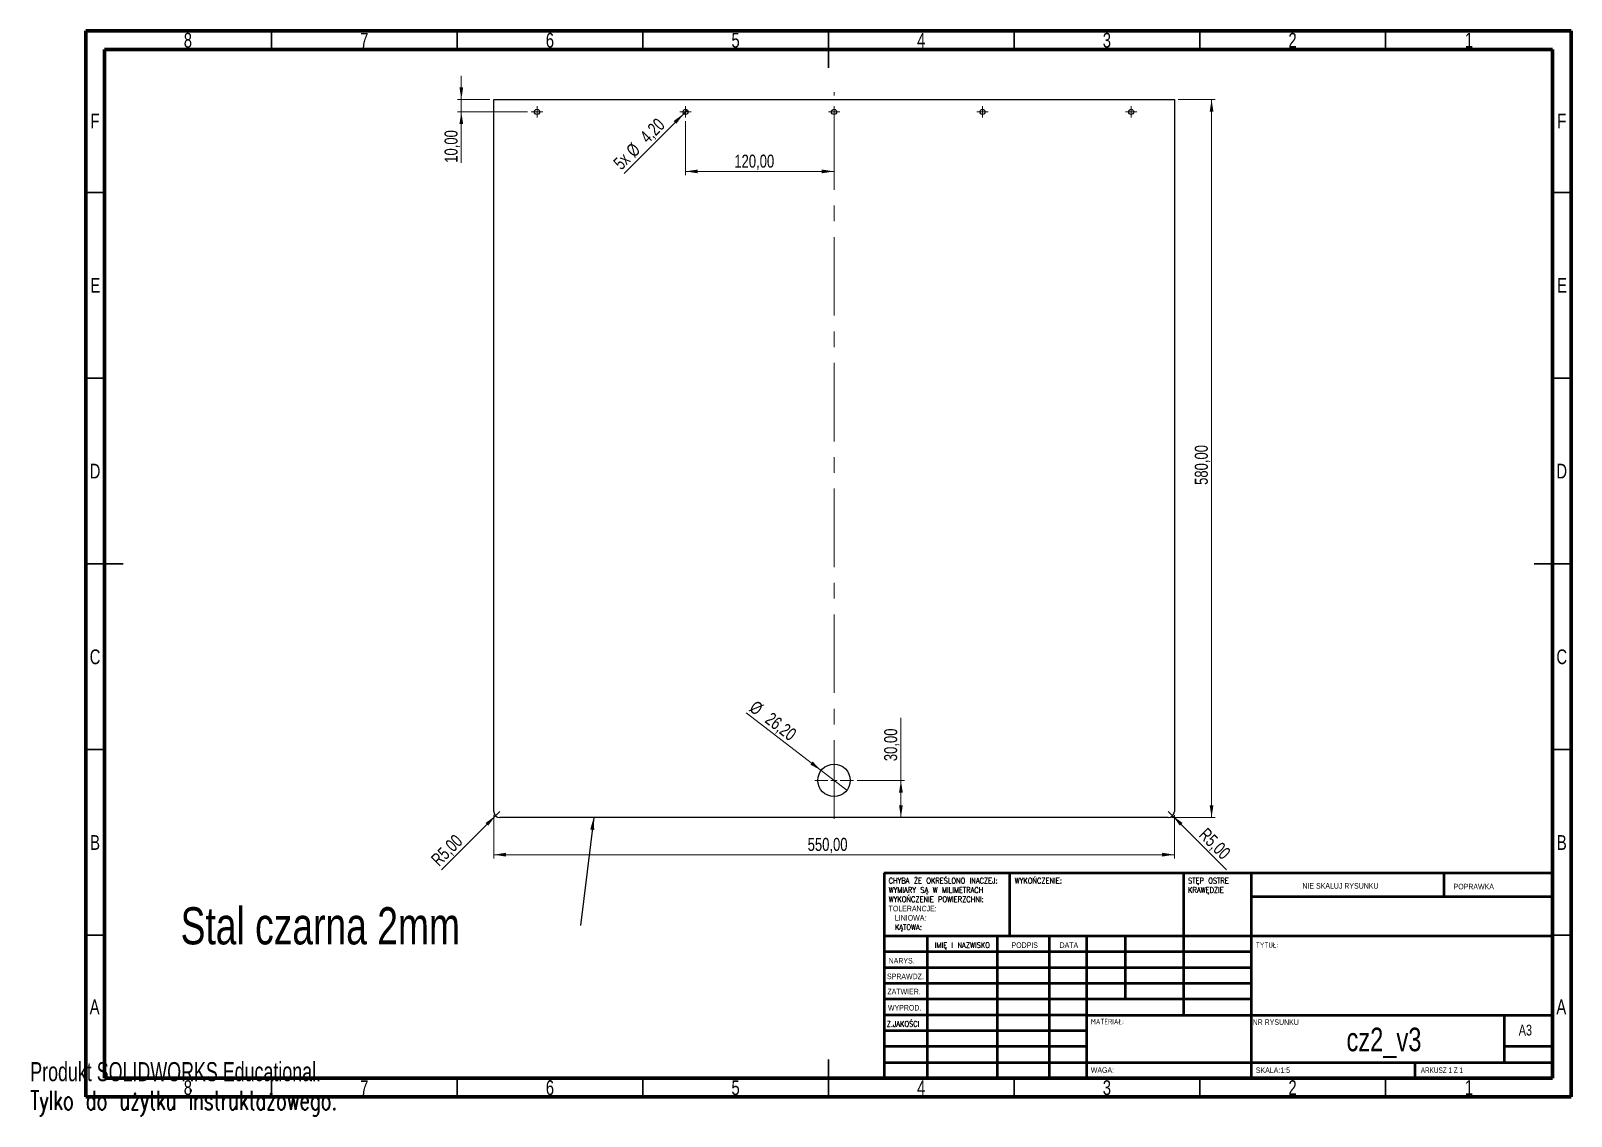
# Model space of a CAD drawing. Header units: millimetres. Extents: x 0 to 415, y 0 to 292.
import ezdxf

# ---------------------------------------------------------------- set-up
doc = ezdxf.new("R2010")
doc.units = ezdxf.units.MM
doc.linetypes.add('CENTERX2', pattern=[20.32, 12.7, -2.54, 2.54, -2.54])
doc.styles.add('SLDTEXTSTYLE0', font='TXT', dxfattribs={"width": 0.75})
doc.styles.add('SLDTEXTSTYLE1', font='TXT', dxfattribs={"width": 0.75, "bigfont": 'bigfont'})
doc.styles.add('SLDTEXTSTYLE2', font='TXT', dxfattribs={"width": 0.6875})
doc.styles.add('SLDTEXTSTYLE3', font='TXT', dxfattribs={"width": 0.7})
doc.styles.add('SLDTEXTSTYLE4', font='TXT', dxfattribs={"width": 0.7, "bigfont": 'bigfont'})
doc.dimstyles.new('SLDDIMSTYLE0', dxfattribs={"dimtxt": 3.5, "dimasz": 3.302, "dimexe": 0, "dimexo": 0.0625, "dimgap": 0.875, "dimtad": 1, "dimlfac": 3, "dimrnd": 1e-09, "dimzin": 12, "dimdsep": 46, "dimtxsty": 'SLDTEXTSTYLE0', "dimsah": 1, "dimcen": 0.09, "dimadec": 0, "dimazin": 3, "dimtfac": 1, "dimtofl": 0, "dimtmove": 0, "dimatfit": 3, "dimfxl": 1, "dimfrac": 2, "dimtolj": 1, "dimtzin": 12, "dimarcsym": 0})
doc.dimstyles.new('SLDDIMSTYLE1', dxfattribs={"dimtxt": 3.5, "dimasz": 3.302, "dimexe": 0, "dimexo": 0.0625, "dimgap": 0.875, "dimtad": 1, "dimlfac": 3, "dimrnd": 1e-09, "dimzin": 12, "dimdsep": 46, "dimtxsty": 'SLDTEXTSTYLE0', "dimblk1": 'NONE', "dimsah": 1, "dimcen": 0, "dimadec": 0, "dimazin": 3, "dimtfac": 1, "dimtmove": 0, "dimatfit": 3, "dimldrblk": 'NONE', "dimfxl": 1, "dimfrac": 2, "dimtolj": 1, "dimtzin": 12, "dimarcsym": 0})
doc.dimstyles.new('SLDDIMSTYLE2', dxfattribs={"dimtxt": 3.5, "dimasz": 3.302, "dimexe": 0, "dimexo": 0.0625, "dimgap": 0.875, "dimtad": 1, "dimlfac": 3, "dimrnd": 1e-09, "dimzin": 12, "dimdsep": 46, "dimtxsty": 'SLDTEXTSTYLE0', "dimsah": 1, "dimcen": 0.09, "dimadec": 0, "dimazin": 3, "dimtfac": 1, "dimtmove": 0, "dimatfit": 0, "dimfxl": 1, "dimfrac": 2, "dimtolj": 1, "dimtzin": 12, "dimarcsym": 0})
doc.dimstyles.new('SLDDIMSTYLE3', dxfattribs={"dimtxt": 3.5, "dimasz": 3.302, "dimexe": 0, "dimexo": 0.0625, "dimgap": 0.875, "dimtad": 1, "dimlfac": 3, "dimrnd": 1e-09, "dimzin": 12, "dimdsep": 46, "dimtxsty": 'SLDTEXTSTYLE0', "dimblk1": 'NONE', "dimsah": 1, "dimcen": 0, "dimadec": 0, "dimazin": 3, "dimtfac": 1, "dimtmove": 0, "dimatfit": 3, "dimldrblk": 'NONE', "dimfxl": 1, "dimfrac": 2, "dimtolj": 1, "dimtzin": 12, "dimarcsym": 0})
doc.dimstyles.new('SLDDIMSTYLE4', dxfattribs={"dimtxt": 3.5, "dimasz": 3.302, "dimexe": 0, "dimexo": 0.0625, "dimgap": 0.875, "dimtad": 1, "dimlfac": 3, "dimrnd": 1e-09, "dimzin": 12, "dimdsep": 46, "dimtxsty": 'SLDTEXTSTYLE0', "dimsah": 1, "dimcen": 0, "dimadec": 0, "dimazin": 3, "dimtfac": 1, "dimtofl": 0, "dimtmove": 0, "dimatfit": 3, "dimfxl": 1, "dimfrac": 2, "dimtolj": 1, "dimtzin": 12, "dimarcsym": 0})
doc.dimstyles.new('SLDDIMSTYLE5', dxfattribs={"dimtxt": 0.18, "dimasz": 3.302, "dimexe": 0, "dimexo": 0.0625, "dimgap": 0, "dimtad": 0, "dimtih": 1, "dimtoh": 1, "dimdec": 0, "dimrnd": 1e-09, "dimzin": 0, "dimdsep": 46, "dimtxsty": 'Standard', "dimsah": 1, "dimcen": 0.09, "dimadec": 0, "dimazin": 0, "dimtfac": 3.302, "dimtdec": 0, "dimtofl": 0, "dimtmove": 0, "dimatfit": 3, "dimfxl": 1, "dimfrac": 2, "dimtolj": 1, "dimtzin": 0, "dimarcsym": 0})

# ---------------------------------------------------------------- blocks, each defined once
blk = doc.blocks.new('SW_NOTE_0')
at = {"color": 0, "linetype": 'Continuous', "lineweight": 0, "char_height": 1.5, "attachment_point": 1}
for s, insert, style in [('CHYBA ŻE OKREŚLONO INACZEJ:', (0, 1.93), 'SLDTEXTSTYLE1'), ('WYMIARY SĄ W MILIMETRACH', (0, -0.57), 'SLDTEXTSTYLE1'), ('WYKOŃCZENIE POWIERZCHNI:', (0, -3.07), 'SLDTEXTSTYLE1'), ('TOLERANCJE:', (0, -5.57), 'SLDTEXTSTYLE0'), ('LINIOWA:', (1.69, -8.07), 'SLDTEXTSTYLE0'), ('KĄTOWA:', (1.69, -10.57), 'SLDTEXTSTYLE1')]:
    blk.add_mtext(s, dxfattribs=dict(at, insert=insert, style=style))
blk = doc.blocks.new('SW_NOTE_0_1')
at = {"color": 0, "linetype": 'Continuous', "lineweight": 0, "char_height": 1.5, "attachment_point": 1, "style": 'SLDTEXTSTYLE1'}
for s, insert in [('STĘP OSTRE', (0, 1.93)), ('KRAWĘDZIE', (0, -0.57))]:
    blk.add_mtext(s, dxfattribs=dict(at, insert=insert))
blk = doc.blocks.new('_D')
at = {"color": 7, "linetype": 'Continuous', "lineweight": 0}
for p, q in [((124.81, 80.85), (124.81, 69.18)), ((308.15, 80.85), (308.15, 69.18)), ((124.81, 70.18), (308.15, 70.18))]:
    blk.add_line(p, q, dxfattribs=at)
at = {"color": 7, "linetype": 'Continuous', "lineweight": 18}
for points in [[(124.81, 70.18), (128.12, 69.68), (128.12, 70.69)], [(308.15, 70.18), (304.84, 70.69), (304.84, 69.68)]]:
    blk.add_solid(points, dxfattribs=at)
at = {"color": 7, "linetype": 'Continuous', "lineweight": 18, "insert": (209.37, 74.7), "char_height": 3.5, "attachment_point": 1, "style": 'SLDTEXTSTYLE0'}
blk.add_mtext('550,00', dxfattribs=at)
blk = doc.blocks.new('_D_1')
at = {"color": 7, "linetype": 'Continuous', "lineweight": 0}
for p, q in [((309.15, 273.52), (319.15, 273.52)), ((318.15, 273.52), (318.15, 80.18)), ((307.48, 80.18), (319.15, 80.18))]:
    blk.add_line(p, q, dxfattribs=at)
at = {"color": 7, "linetype": 'Continuous', "lineweight": 18}
for points in [[(318.15, 273.52), (317.64, 270.21), (318.65, 270.21)], [(318.15, 80.18), (318.65, 83.49), (317.64, 83.49)]]:
    blk.add_solid(points, dxfattribs=at)
at = {"color": 7, "linetype": 'Continuous', "lineweight": 18, "insert": (313.63, 169.74), "char_height": 3.5, "attachment_point": 1, "rotation": 90, "style": 'SLDTEXTSTYLE0'}
blk.add_mtext('580,00', dxfattribs=at)
blk = doc.blocks.new('_D_2')
at = {"color": 7, "linetype": 'Continuous', "lineweight": 0}
for p, q in [((234.48, 90.18), (234.48, 107)), ((222.68, 90.18), (235.48, 90.18)), ((234.48, 80.18), (234.48, 90.18))]:
    blk.add_line(p, q, dxfattribs=at)
at = {"color": 7, "linetype": 'Continuous', "lineweight": 18}
for points in [[(234.48, 90.18), (233.98, 86.88), (234.99, 86.88)], [(234.48, 80.18), (234.99, 83.49), (233.98, 83.49)]]:
    blk.add_solid(points, dxfattribs=at)
at = {"color": 7, "linetype": 'Continuous', "lineweight": 18, "insert": (229.97, 95.36), "char_height": 3.5, "attachment_point": 1, "rotation": 90, "style": 'SLDTEXTSTYLE0'}
blk.add_mtext('30,00', dxfattribs=at)
blk = doc.blocks.new('_D_3')
at = {"color": 7, "linetype": 'Continuous', "lineweight": 0}
for q in [(192.79, 108.36), (219.94, 87.52)]:
    blk.add_line((213.02, 92.84), q, dxfattribs=at)
at = {"color": 7, "linetype": 'Continuous', "lineweight": 18}
blk.add_solid([(213.02, 92.84), (210.71, 95.26), (210.09, 94.45)], dxfattribs=at)
at = {"color": 7, "linetype": 'Continuous', "lineweight": 18, "char_height": 3.5, "attachment_point": 1, "rotation": 322.4973, "style": 'SLDTEXTSTYLE0'}
for s, insert in [('%%c', (195.52, 111.92)), ('26,20', (199.74, 108.75))]:
    blk.add_mtext(s, dxfattribs=dict(at, insert=insert))
blk = doc.blocks.new('_None')
blk = doc.blocks.new('_D_4')
at = {"color": 7, "linetype": 'Continuous', "lineweight": 0}
for p, q in [((116.1, 273.52), (116.1, 279.87)), ((123.81, 273.52), (115.1, 273.52)), ((133.95, 270.18), (115.1, 270.18)), ((116.1, 270.18), (116.1, 273.52)), ((116.1, 270.18), (116.1, 256.47))]:
    blk.add_line(p, q, dxfattribs=at)
at = {"color": 7, "linetype": 'Continuous', "lineweight": 18}
for points in [[(116.1, 273.52), (116.6, 276.82), (115.59, 276.82)], [(116.1, 270.18), (115.59, 266.88), (116.6, 266.88)]]:
    blk.add_solid(points, dxfattribs=at)
at = {"color": 7, "linetype": 'Continuous', "lineweight": 18, "insert": (111.58, 256.47), "char_height": 3.5, "attachment_point": 1, "rotation": 90, "style": 'SLDTEXTSTYLE0'}
blk.add_mtext('10,00', dxfattribs=at)
blk = doc.blocks.new('_D_5')
at = {"color": 7, "linetype": 'Continuous', "lineweight": 0}
for q in [(159.92, 253.62), (176.97, 270.68)]:
    blk.add_line((175.99, 269.69), q, dxfattribs=at)
at = {"color": 7, "linetype": 'Continuous', "lineweight": 18}
blk.add_solid([(175.99, 269.69), (173.29, 267.71), (174.01, 266.99)], dxfattribs=at)
at = {"color": 7, "linetype": 'Continuous', "lineweight": 18, "char_height": 3.5, "attachment_point": 1, "rotation": 45, "style": 'SLDTEXTSTYLE0'}
for s, insert in [('4,20', (163.88, 263.96)), ('%%c', (160.18, 260.19)), ('5x', (156.73, 256.81))]:
    blk.add_mtext(s, dxfattribs=dict(at, insert=insert))
blk = doc.blocks.new('_D_6')
at = {"color": 7, "linetype": 'Continuous', "lineweight": 0}
for p, q in [((176.48, 267.65), (176.48, 253.15)), ((216.48, 254.15), (176.48, 254.15))]:
    blk.add_line(p, q, dxfattribs=at)
at = {"color": 7, "linetype": 'Continuous', "lineweight": 18}
for points in [[(176.48, 254.15), (179.78, 253.64), (179.78, 254.65)], [(216.48, 254.15), (213.18, 254.65), (213.18, 253.64)]]:
    blk.add_solid(points, dxfattribs=at)
at = {"color": 7, "linetype": 'Continuous', "lineweight": 18, "insert": (189.62, 258.66), "char_height": 3.5, "attachment_point": 1, "style": 'SLDTEXTSTYLE0'}
blk.add_mtext('120,00', dxfattribs=at)
blk = doc.blocks.new('_D_7')
at = {"color": 7, "linetype": 'Continuous', "lineweight": 0}
for q in [(110.77, 66.14), (126.48, 81.85)]:
    blk.add_line((125.3, 80.67), q, dxfattribs=at)
at = {"color": 7, "linetype": 'Continuous', "lineweight": 18}
blk.add_solid([(125.3, 80.67), (122.61, 78.7), (123.33, 77.98)], dxfattribs=at)
at = {"color": 7, "linetype": 'Continuous', "lineweight": 18, "insert": (107.61, 69.31), "char_height": 3.5, "attachment_point": 1, "rotation": 45, "style": 'SLDTEXTSTYLE0'}
blk.add_mtext('R5,00', dxfattribs=at)
blk = doc.blocks.new('_D_8')
at = {"color": 7, "linetype": 'Continuous', "lineweight": 0}
for q in [(306.48, 81.85), (322.19, 66.14)]:
    blk.add_line((307.66, 80.67), q, dxfattribs=at)
at = {"color": 7, "linetype": 'Continuous', "lineweight": 18}
blk.add_solid([(307.66, 80.67), (309.63, 77.98), (310.35, 78.7)], dxfattribs=at)
at = {"color": 7, "linetype": 'Continuous', "lineweight": 18, "insert": (316.95, 77.71), "char_height": 3.5, "attachment_point": 1, "rotation": 315, "style": 'SLDTEXTSTYLE0'}
blk.add_mtext('R5,00', dxfattribs=at)
blk = doc.blocks.new('SW_NOTE_0_2')
at = {"color": 0, "linetype": 'Continuous', "lineweight": 0, "insert": (-107.74, 4.88), "char_height": 10, "attachment_point": 1, "style": 'SLDTEXTSTYLE0'}
blk.add_mtext('Stal czarna 2mm', dxfattribs=at)
blk = doc.blocks.new('SW_CENTERMARKSYMBOL_0')
at = {"color": 0, "linetype": 'Continuous', "lineweight": 18}
for p, q in [((-0.83, 0), (-1.53, 0)), ((0, 0), (-0.83, 0)), ((0, 0.83), (0, 1.53)), ((0, 0), (0, 0.83)), ((0, 0), (0, -0.83)), ((0, 0), (0.83, 0)), ((0.83, 0), (1.53, 0)), ((0, -0.83), (0, -1.53))]:
    blk.add_line(p, q, dxfattribs=at)
blk = doc.blocks.new('SW_CENTERMARKSYMBOL_1')
at = {"color": 0, "linetype": 'Continuous', "lineweight": 18}
for p, q in [((-0.83, 0), (-1.53, 0)), ((0, 0), (-0.83, 0)), ((0, 0.83), (0, 1.53)), ((0, 0), (0, 0.83)), ((0, 0), (0, -0.83)), ((0, 0), (0.83, 0)), ((0.83, 0), (1.53, 0)), ((0, -0.83), (0, -1.53))]:
    blk.add_line(p, q, dxfattribs=at)
blk = doc.blocks.new('SW_CENTERMARKSYMBOL_2')
at = {"color": 0, "linetype": 'Continuous', "lineweight": 18}
for p, q in [((-0.83, 0), (-1.53, 0)), ((0, 0), (-0.83, 0)), ((0, 0.83), (0, 1.53)), ((0, 0), (0, 0.83)), ((0, 0), (0, -0.83)), ((0, 0), (0.83, 0)), ((0.83, 0), (1.53, 0)), ((0, -0.83), (0, -1.53))]:
    blk.add_line(p, q, dxfattribs=at)
blk = doc.blocks.new('SW_CENTERMARKSYMBOL_3')
at = {"color": 0, "linetype": 'Continuous', "lineweight": 18}
for p, q in [((-0.83, 0), (-1.53, 0)), ((0, 0), (-0.83, 0)), ((0, 0.83), (0, 1.53)), ((0, 0), (0, 0.83)), ((0, 0), (0, -0.83)), ((0, 0), (0.83, 0)), ((0.83, 0), (1.53, 0)), ((0, -0.83), (0, -1.53))]:
    blk.add_line(p, q, dxfattribs=at)
blk = doc.blocks.new('SW_CENTERMARKSYMBOL_4')
at = {"color": 0, "linetype": 'Continuous', "lineweight": 18}
for p, q in [((-0.83, 0), (-1.53, 0)), ((0, 0), (-0.83, 0)), ((0, 0.83), (0, 1.53)), ((0, 0), (0, 0.83)), ((0, 0), (0, -0.83)), ((0, 0), (0.83, 0)), ((0.83, 0), (1.53, 0)), ((0, -0.83), (0, -1.53))]:
    blk.add_line(p, q, dxfattribs=at)
blk = doc.blocks.new('SW_CENTERMARKSYMBOL_5')
at = {"color": 0, "linetype": 'Continuous', "lineweight": 18}
for p, q in [((0, 1.67), (0, 5.2)), ((-1.67, 0), (-5.2, 0)), ((0, 0), (-0.83, 0)), ((0, 0), (0, 0.83)), ((0, 0), (0, -0.83)), ((0, 0), (0.83, 0)), ((1.67, 0), (5.2, 0)), ((0, -1.67), (0, -5.2))]:
    blk.add_line(p, q, dxfattribs=at)

msp = doc.modelspace()

# ---------------------------------------------------------------- linework, layer by layer
at = {"color": 7, "linetype": 'Continuous', "lineweight": 70}
for p, q in [((15, 5), (15, 292)), ((15, 292), (415, 292)), ((415, 292), (415, 5)), ((20, 10), (20, 287)), ((20, 287), (410, 287)), ((410, 287), (410, 10)), ((410, 10), (20, 10)), ((415, 5), (15, 5))]:
    msp.add_line(p, q, dxfattribs=at)
at = {"color": 7, "linetype": 'Continuous', "lineweight": 35}
for p, q in [((65, 287), (65, 292)), ((115, 287), (115, 292)), ((165, 287), (165, 292)), ((215, 292), (215, 282)), ((215, 287), (215, 292)), ((265, 287), (265, 292)), ((315, 287), (315, 292)), ((365, 287), (365, 292)), ((20, 248.5), (15, 248.5)), ((410, 248.5), (415, 248.5)), ((20, 198.5), (15, 198.5)), ((410, 198.5), (415, 198.5)), ((15, 148.5), (25, 148.5)), ((20, 148.5), (15, 148.5)), ((415, 148.5), (405, 148.5)), ((410, 148.5), (415, 148.5)), ((20, 98.5), (15, 98.5)), ((410, 98.5), (415, 98.5)), ((20, 48.5), (15, 48.5)), ((410, 48.5), (415, 48.5)), ((215, 5), (215, 15)), ((65, 10), (65, 5)), ((115, 10), (115, 5)), ((165, 10), (165, 5)), ((215, 10), (215, 5)), ((265, 10), (265, 5)), ((315, 10), (315, 5)), ((365, 10), (365, 5))]:
    msp.add_line(p, q, dxfattribs=at)
at = {"color": 7, "linetype": 'CENTERX2', "lineweight": 18, "ltscale": 1.666667}
msp.add_line((216.48, 79.85), (216.48, 275.5167), dxfattribs=at)
at = {"color": 7, "linetype": 'Continuous', "lineweight": 25}
for p, q in [((124.8133, 273.5167), (308.1467, 273.5167)), ((124.8133, 81.85), (124.8133, 273.5167)), ((308.1467, 273.5167), (308.1467, 81.85)), ((306.48, 80.1833), (126.48, 80.1833))]:
    msp.add_line(p, q, dxfattribs=at)
at = {"color": 7, "linetype": 'Continuous', "lineweight": 50}
for p, q in [((230, 65.25), (410, 65.25)), ((230, 65.25), (230, 10)), ((263.8, 48.25), (263.8, 65.25)), ((310.6, 65.25), (310.6, 27)), ((328.8, 65.25), (328.8, 10)), ((380.8, 58.875), (380.8, 65.25)), ((410, 58.875), (328.8, 58.875)), ((410, 48.25), (230, 48.25)), ((241.5642, 48.25), (241.5642, 10)), ((260.4423, 48.25), (260.4423, 10)), ((274.3989, 48.25), (274.3989, 10)), ((284.6, 10), (284.6, 48.25)), ((295, 31.25), (295, 48.25)), ((328.8, 44), (230, 44)), ((328.8, 39.75), (230, 39.75)), ((328.8, 35.5), (230, 35.5)), ((328.8, 31.25), (230, 31.25)), ((284.6, 27), (230, 27)), ((284.6, 27), (410, 27)), ((397, 14.25), (397, 27)), ((284.6, 22.7499), (230, 22.7499)), ((284.6, 18.5), (230, 18.5)), ((410, 18.5), (397, 18.5)), ((230, 14.25), (410, 14.25)), ((373, 10), (373, 14.25))]:
    msp.add_line(p, q, dxfattribs=at)
at = {"color": 7, "linetype": 'Continuous', "lineweight": 25}
for centre, radius in [((136.48, 270.1833), 0.7), ((176.48, 270.1833), 0.7), ((216.48, 270.1833), 0.7), ((256.48, 270.1833), 0.7), ((296.48, 270.1833), 0.7), ((216.48, 90.1833), 4.3667)]:
    msp.add_circle(centre, radius, dxfattribs=at)
for centre, start, end in [((126.48, 81.85), 180, 270), ((306.48, 81.85), 270, 0)]:
    msp.add_arc(centre, 1.6667, start, end, dxfattribs=at)

# ---------------------------------------------------------------- block references
at = {"color": 7, "linetype": 'Continuous', "lineweight": 0}
for name, p in [('SW_CENTERMARKSYMBOL_2', (136.48, 270.1833)), ('SW_CENTERMARKSYMBOL_1', (176.48, 270.1833)), ('SW_CENTERMARKSYMBOL_0', (216.48, 270.1833)), ('SW_CENTERMARKSYMBOL_4', (256.48, 270.1833)), ('SW_CENTERMARKSYMBOL_3', (296.48, 270.1833)), ('SW_CENTERMARKSYMBOL_5', (216.48, 90.1833)), ('SW_NOTE_0', (231.1818, 61.9874)), ('SW_NOTE_0_1', (311.8212, 61.9874)), ('SW_NOTE_0_2', (148.2354, 51.1497))]:
    msp.add_blockref(name, p, dxfattribs=at)

# ---------------------------------------------------------------- texts
for s, insert, char_height, attachment_point, style in [('8', (42.46, 291.4438), 3.9687, 2, 'SLDTEXTSTYLE0'), ('7', (89.96, 291.4438), 3.9687, 2, 'SLDTEXTSTYLE0'), ('6', (139.96, 291.4438), 3.9687, 2, 'SLDTEXTSTYLE0'), ('5', (189.96, 291.4438), 3.9687, 2, 'SLDTEXTSTYLE0'), ('4', (239.96, 291.4438), 3.9687, 2, 'SLDTEXTSTYLE0'), ('3', (289.96, 291.4438), 3.9687, 2, 'SLDTEXTSTYLE0'), ('2', (339.96, 291.4438), 3.9687, 2, 'SLDTEXTSTYLE0'), ('1', (387.46, 291.4438), 3.9687, 2, 'SLDTEXTSTYLE0'), ('F', (17.4577, 269.6938), 3.9687, 2, 'SLDTEXTSTYLE0'), ('F', (412.4577, 269.6938), 3.9687, 2, 'SLDTEXTSTYLE0'), ('E', (17.5078, 225.4438), 3.9687, 2, 'SLDTEXTSTYLE0'), ('E', (412.5078, 225.4438), 3.9687, 2, 'SLDTEXTSTYLE0'), ('D', (17.4527, 175.4438), 3.9687, 2, 'SLDTEXTSTYLE0'), ('D', (412.4527, 175.4438), 3.9687, 2, 'SLDTEXTSTYLE0'), ('C', (17.4587, 125.4438), 3.9687, 2, 'SLDTEXTSTYLE0'), ('C', (412.4587, 125.4438), 3.9687, 2, 'SLDTEXTSTYLE0'), ('B', (17.4706, 75.4438), 3.9687, 2, 'SLDTEXTSTYLE0'), ('B', (412.4706, 75.4438), 3.9687, 2, 'SLDTEXTSTYLE0'), ('WYKOŃCZENIE:', (265.1233, 63.921), 1.5, 1, 'SLDTEXTSTYLE1'), ('NIE SKALUJ RYSUNKU', (342.6146, 62.533), 1.5, 1, 'SLDTEXTSTYLE0'), ('POPRAWKA', (383.3276, 62.3349), 1.5, 1, 'SLDTEXTSTYLE0'), ('IMIĘ I NAZWISKO', (243.6165, 46.5762), 1.5, 1, 'SLDTEXTSTYLE1'), ('PODPIS', (264.2679, 46.5762), 1.5, 1, 'SLDTEXTSTYLE0'), ('DATA', (277.2147, 46.5762), 1.5, 1, 'SLDTEXTSTYLE0'), ('TYTUŁ:', (330.0789, 46.5762), 1.5, 1, 'SLDTEXTSTYLE1'), ('NARYS.', (231.1818, 42.3848), 1.5, 1, 'SLDTEXTSTYLE0'), ('SPRAWDZ.', (230.7352, 38.1619), 1.5, 1, 'SLDTEXTSTYLE0'), ('ZATWIER.', (230.8389, 34.0659), 1.5, 1, 'SLDTEXTSTYLE0'), ('A', (17.3397, 31.1938), 3.9687, 2, 'SLDTEXTSTYLE0'), ('WYPROD.', (230.99, 29.7158), 1.5, 1, 'SLDTEXTSTYLE0'), ('A', (412.3397, 31.1938), 3.9687, 2, 'SLDTEXTSTYLE0'), ('Z.JAKOŚCI', (230.669, 25.3496), 1.5, 1, 'SLDTEXTSTYLE1'), ('MATERIAŁ:', (285.6459, 25.9861), 1.5, 1, 'SLDTEXTSTYLE1'), ('NR RYSUNKU', (329.2092, 25.8428), 1.5, 1, 'SLDTEXTSTYLE0'), ('cz2_v3', (364.5782, 23.6069), 6.35, 2, 'SLDTEXTSTYLE0'), ('A3', (400.8712, 24.4064), 2.91042, 1, 'SLDTEXTSTYLE0'), ('WAGA:', (285.6178, 12.9493), 1.4986, 1, 'SLDTEXTSTYLE0'), ('SKALA:1:5', (330.074, 12.9001), 1.5, 1, 'SLDTEXTSTYLE0'), ('ARKUSZ 1 Z 1', (374.4783, 12.9001), 1.5, 1, 'SLDTEXTSTYLE2'), ('8', (42.46, 9.4438), 3.9687, 2, 'SLDTEXTSTYLE0'), ('7', (89.96, 9.4438), 3.9687, 2, 'SLDTEXTSTYLE0'), ('6', (139.96, 9.4438), 3.9687, 2, 'SLDTEXTSTYLE0'), ('5', (189.96, 9.4438), 3.9687, 2, 'SLDTEXTSTYLE0'), ('4', (239.96, 9.4438), 3.9687, 2, 'SLDTEXTSTYLE0'), ('3', (289.96, 9.4438), 3.9687, 2, 'SLDTEXTSTYLE0'), ('2', (339.96, 9.4438), 3.9687, 2, 'SLDTEXTSTYLE0'), ('1', (387.46, 9.4438), 3.9687, 2, 'SLDTEXTSTYLE0')]:
    msp.add_mtext(s, dxfattribs=dict(at, insert=insert, char_height=char_height, attachment_point=attachment_point, style=style))
at = {"color": 7, "linetype": 'Continuous', "char_height": 5.1381, "attachment_point": 1}
for s, insert, style in [('Produkt SOLIDWORKS Educational.', (0, 14.3305), 'SLDTEXTSTYLE3'), ('Tylko do użytku instruktażowego.', (0, 6.6234), 'SLDTEXTSTYLE4')]:
    msp.add_mtext(s, dxfattribs=dict(at, insert=insert, style=style))

# ---------------------------------------------------------------- dimensions: what is measured, and where the dimension line sits
at = {"color": 7, "linetype": 'Continuous', "lineweight": 18}
for base, p1, p2, dimstyle, picture, middle in [((116.0965, 273.5167), (134.9467, 270.1833), (124.8133, 273.5167), 'SLDDIMSTYLE2', '_D_4', (116.0965, 262.2854)), ((318.1467, 80.1833), (308.1467, 273.5167), (306.48, 80.1833), 'SLDDIMSTYLE0', '_D_1', (318.1467, 176.85)), ((234.4835, 90.1833), (306.48, 80.1833), (221.68, 90.1833), 'SLDDIMSTYLE0', '_D_2', (234.4835, 101.1823))]:
    dim = msp.add_linear_dim(base=base, p1=p1, p2=p2, angle=90, dimstyle=dimstyle, dxfattribs=at)
    dim.commit()
    dim.dimension.update_dxf_attribs({"geometry": picture, "text_midpoint": middle, "dimtype": 160})
for base, p1, p2, picture, middle in [((176.48, 254.1459), (216.48, 275.5167), (176.48, 268.65), '_D_6', (196.7322, 254.1459)), ((308.1467, 70.1833), (124.8133, 81.85), (308.1467, 81.85), '_D', (216.48, 70.1833))]:
    dim = msp.add_linear_dim(base=base, p1=p1, p2=p2, dimstyle='SLDDIMSTYLE0', dxfattribs=at)
    dim.commit()
    dim.dimension.update_dxf_attribs({"geometry": picture, "text_midpoint": middle, "dimtype": 160})
dim = msp.add_diameter_dim_2p(p1=(176.975, 270.6783), p2=(175.985, 269.6884), text='5x<>', dimstyle='SLDDIMSTYLE3', dxfattribs=at)
dim.commit()
dim.dimension.update_dxf_attribs({"geometry": '_D_5', "text_midpoint": (166.5024, 260.2057), "dimtype": 163})
dim = msp.add_diameter_dim_2p(p1=(219.9442, 87.5249), p2=(213.0158, 92.8418), dimstyle='SLDDIMSTYLE1', dxfattribs=at)
dim.commit()
dim.dimension.update_dxf_attribs({"geometry": '_D_3', "text_midpoint": (199.3592, 103.3219), "dimtype": 163})
for center, mpoint, picture, middle in [((126.48, 81.85), (125.3015, 80.6715), '_D_7', (114.8133, 70.1833)), ((306.48, 81.85), (307.6585, 80.6715), '_D_8', (318.1467, 70.1833))]:
    dim = msp.add_radius_dim(center=center, mpoint=mpoint, dimstyle='SLDDIMSTYLE4', dxfattribs=at)
    dim.commit()
    dim.dimension.update_dxf_attribs({"geometry": picture, "text_midpoint": middle, "dimtype": 164})

# ---------------------------------------------------------------- leaders
at = {"color": 7, "linetype": 'Continuous', "lineweight": 0}
msp.add_leader([(151.7498, 80.1833), (148.2354, 51.1497)], dimstyle='SLDDIMSTYLE5', dxfattribs=at)

doc.saveas('drawing.dxf')
